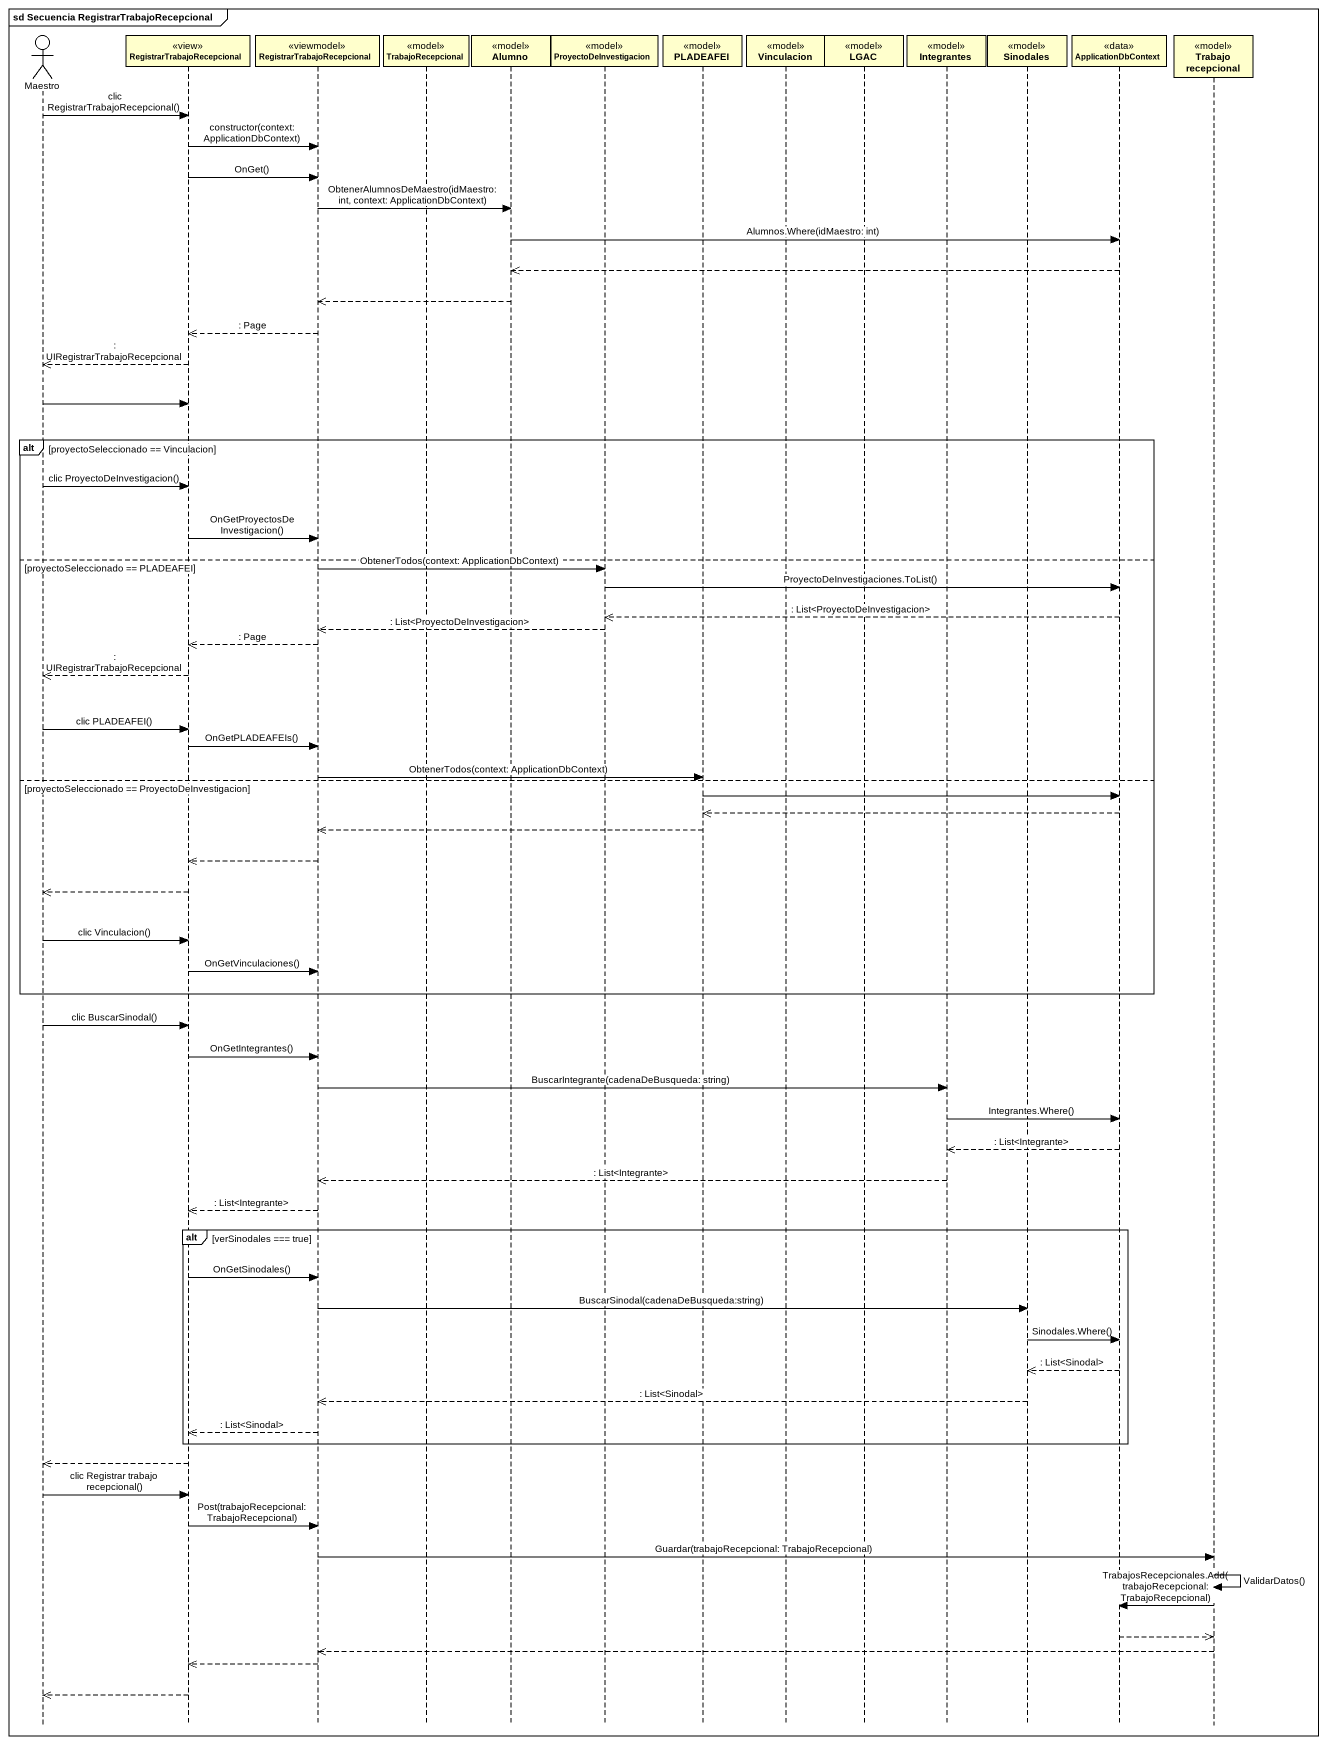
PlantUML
@startuml
mainframe sd Secuencia RegistrarTrabajoRecepcional
hide footbox
actor Maestro
participant RegistrarTrabajoRecepcional <<view>>
participant "RegistrarTrabajoRecepcional" as RegistrarTrabajoRecepcional_2 <<viewmodel>>
participant TrabajoRecepcional <<model>>
participant Alumno <<model>>
participant ProyectoDeInvestigacion <<model>>
participant PLADEAFEI <<model>>
participant Vinculacion <<model>>
participant LGAC <<model>>
participant Integrantes <<model>>
participant Sinodales <<model>>
participant ApplicationDbContext <<data>>
participant "Trabajo recepcional" as Trabajo_recepcional <<model>>

Maestro -> RegistrarTrabajoRecepcional : clic RegistrarTrabajoRecepcional()
RegistrarTrabajoRecepcional -> RegistrarTrabajoRecepcional_2 : constructor(context: ApplicationDbContext)
RegistrarTrabajoRecepcional -> RegistrarTrabajoRecepcional_2 : OnGet()
RegistrarTrabajoRecepcional_2 -> Alumno : ObtenerAlumnosDeMaestro(idMaestro: int, context: ApplicationDbContext)
Alumno -> ApplicationDbContext : Alumnos.Where(idMaestro: int)
ApplicationDbContext -->> Alumno
Alumno -->> RegistrarTrabajoRecepcional_2
RegistrarTrabajoRecepcional_2 -->> RegistrarTrabajoRecepcional : : Page
RegistrarTrabajoRecepcional -->> Maestro : : UIRegistrarTrabajoRecepcional
Maestro -> RegistrarTrabajoRecepcional
alt proyectoSeleccionado == Vinculacion
  Maestro -> RegistrarTrabajoRecepcional : clic ProyectoDeInvestigacion()
  RegistrarTrabajoRecepcional -> RegistrarTrabajoRecepcional_2 : OnGetProyectosDeInvestigacion()
else proyectoSeleccionado == PLADEAFEI
  RegistrarTrabajoRecepcional_2 -> ProyectoDeInvestigacion : ObtenerTodos(context: ApplicationDbContext)
  ProyectoDeInvestigacion -> ApplicationDbContext : ProyectoDeInvestigaciones.ToList()
  ApplicationDbContext -->> ProyectoDeInvestigacion : : List<ProyectoDeInvestigacion>
  ProyectoDeInvestigacion -->> RegistrarTrabajoRecepcional_2 : : List<ProyectoDeInvestigacion>
  RegistrarTrabajoRecepcional_2 -->> RegistrarTrabajoRecepcional : : Page
  RegistrarTrabajoRecepcional -->> Maestro : : UIRegistrarTrabajoRecepcional
  Maestro -> RegistrarTrabajoRecepcional : clic PLADEAFEI()
  RegistrarTrabajoRecepcional -> RegistrarTrabajoRecepcional_2 : OnGetPLADEAFEIs()
  RegistrarTrabajoRecepcional_2 -> PLADEAFEI : ObtenerTodos(context: ApplicationDbContext)
else proyectoSeleccionado == ProyectoDeInvestigacion
  PLADEAFEI -> ApplicationDbContext
  ApplicationDbContext -->> PLADEAFEI
  PLADEAFEI -->> RegistrarTrabajoRecepcional_2
  RegistrarTrabajoRecepcional_2 -->> RegistrarTrabajoRecepcional
  RegistrarTrabajoRecepcional -->> Maestro
  Maestro -> RegistrarTrabajoRecepcional : clic Vinculacion()
  RegistrarTrabajoRecepcional -> RegistrarTrabajoRecepcional_2 : OnGetVinculaciones()
end
Maestro -> RegistrarTrabajoRecepcional : clic BuscarSinodal()
RegistrarTrabajoRecepcional -> RegistrarTrabajoRecepcional_2 : OnGetIntegrantes()
RegistrarTrabajoRecepcional_2 -> Integrantes : BuscarIntegrante(cadenaDeBusqueda: string)
Integrantes -> ApplicationDbContext : Integrantes.Where()
ApplicationDbContext -->> Integrantes : : List<Integrante>
Integrantes -->> RegistrarTrabajoRecepcional_2 : : List<Integrante>
RegistrarTrabajoRecepcional_2 -->> RegistrarTrabajoRecepcional : : List<Integrante>
alt verSinodales === true
  RegistrarTrabajoRecepcional -> RegistrarTrabajoRecepcional_2 : OnGetSinodales()
  RegistrarTrabajoRecepcional_2 -> Sinodales : BuscarSinodal(cadenaDeBusqueda:string)
  Sinodales -> ApplicationDbContext : Sinodales.Where()
  ApplicationDbContext -->> Sinodales : : List<Sinodal>
  Sinodales -->> RegistrarTrabajoRecepcional_2 : : List<Sinodal>
  RegistrarTrabajoRecepcional_2 -->> RegistrarTrabajoRecepcional : : List<Sinodal>
end
RegistrarTrabajoRecepcional -->> Maestro
Maestro -> RegistrarTrabajoRecepcional : clic Registrar trabajo recepcional()
RegistrarTrabajoRecepcional -> RegistrarTrabajoRecepcional_2 : Post(trabajoRecepcional: TrabajoRecepcional)
RegistrarTrabajoRecepcional_2 -> Trabajo_recepcional : Guardar(trabajoRecepcional: TrabajoRecepcional)
Trabajo_recepcional -> Trabajo_recepcional : ValidarDatos()
Trabajo_recepcional -> ApplicationDbContext : TrabajosRecepcionales.Add(trabajoRecepcional: TrabajoRecepcional)
ApplicationDbContext -->> Trabajo_recepcional
Trabajo_recepcional -->> RegistrarTrabajoRecepcional_2
RegistrarTrabajoRecepcional_2 -->> RegistrarTrabajoRecepcional
RegistrarTrabajoRecepcional -->> Maestro
@enduml
